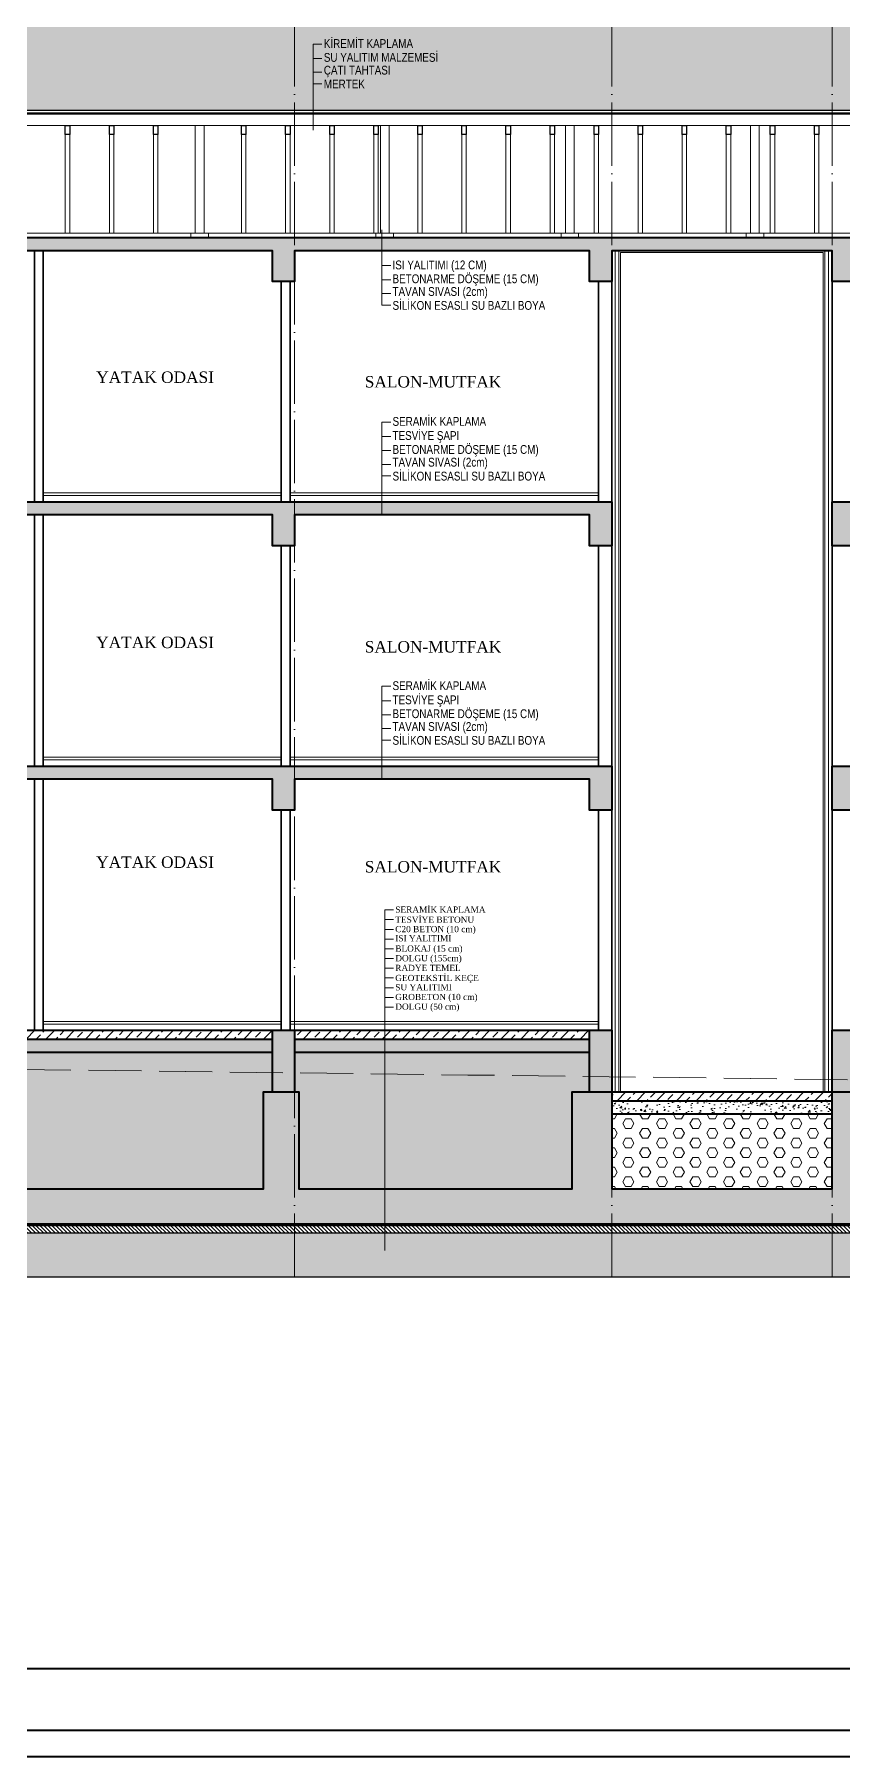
# Model space of a CAD drawing. Header units: millimetres. Extents: x 11587 to 81192, y -36083 to -25300.
# Drawn here: x 50517 to 51434, y -28300 to -26345 of the extents above; entities that cross this region are included whole.
import ezdxf

# ---------------------------------------------------------------- set-up
doc = ezdxf.new("R2010")
doc.units = ezdxf.units.MM
doc.linetypes.add('AKS', pattern=[30, 24, -3, 0, -3])
doc.linetypes.add('IZDUSUM1', pattern=[20, 7.5, -5, 7.5, 0])
for name, color, linetype, lineweight in [('A-detay-yalıtım', 193, 'Continuous', 5), ('rtm-aks yeni', 7, 'AKS', 20), ('rtm-antet-02', 140, 'Continuous', 40), ('rtm-beton', 102, 'Continuous', 25), ('rtm-cephe-04', 33, 'Continuous', 25), ('rtm-duv tugla', 22, 'Continuous', 35), ('rtm-izdusum-üst kalın', 211, 'IZDUSUM1', 15), ('rtm-kesit katmanı-04', 33, 'Continuous', 25), ('rtm-kesit katmanı-05', 153, 'Continuous', 20), ('rtm-kesit katmanı-06', 136, 'Continuous', 15), ('rtm-kesit katmanı-07', 244, 'Continuous', 9), ('rtm-kplm dos-seramik', 13, 'Continuous', 9), ('rtm-mhl-yazı-adı', 150, 'Continuous', 30), ('rtm-mhl-yazı-malzeme', 253, 'Continuous', 13), ('rtm-olcu-iç 01', 7, 'Continuous', 20), ('rtm-sembol malzeme cizgisi', 242, 'Continuous', 20), ('rtm-sıva', 252, 'Continuous', 15), ('rtm-tarama-betonarme', 51, 'Continuous', 15), ('rtm-tarama-cakil', 8, 'Continuous', 5), ('rtm-tas_betonarme', 50, 'Continuous', 40)]:
    doc.layers.add(name, color=color, linetype=linetype, lineweight=lineweight)
doc.layers.add('Tarama', color=7, linetype='Continuous')
doc.styles.add('ARIAL', font='times.ttf')
doc.styles.get("Standard").update_dxf_attribs({"font": 'arial.ttf'})
doc.linetypes.add('BATTING', pattern='A,0.00254,-2.54,[134,ltypeshp.shx,S=2.54,R=0,X=-2.54,Y=0],-5.08,[134,ltypeshp.shx,S=2.54,R=180,X=2.54,Y=0],-2.54', length=10.16254)
pattern_1 = [(45, (63294.627, 13305.797), (-11.22532, 11.22532), []), (45, (63305.852, 13305.797), (-11.22532, 11.22532), [7.9375, -3.96875])]
pattern_2 = [(45, (16867.01, -6966.657), (-11.22532, 11.22532), []), (45, (16878.235, -6966.657), (-11.22532, 11.22532), [7.9375, -3.96875])]

msp = doc.modelspace()

# ---------------------------------------------------------------- hatches: boundary and pattern name
at = {"layer": 'rtm-cephe-04'}
h = msp.add_hatch(dxfattribs=at)
h.set_pattern_fill('AR-RSHKE', color=256, scale=0.15, style=0)
h.set_pattern_definition([(0, (6000, -2946.85), (97.155, 45.72), [22.86, -19.05, 26.67, -11.43, 34.29, -15.24]), (0, (6022.86, -2944.947), (97.155, 45.72), [19.05, -72.39, 15.24, -22.86]), (0, (6068.58, -2949.71), (97.155, 45.72), [11.43, -118.11]), (90, (6000, -2946.852), (-32.385, 45.72), [43.815, -139.065]), (90, (6022.86, -2946.852), (-32.385, 45.72), [42.8625, -140.0175]), (90, (6041.91, -2946.852), (-32.385, 45.72), [40.005, -142.875]), (90, (6068.58, -2949.71), (-32.385, 45.72), [43.815, -139.065]), (90, (6080.01, -2949.71), (-32.385, 45.72), [43.815, -139.065]), (90, (6114.3, -2946.852), (-32.385, 45.72), [41.91, -140.97])])
h.paths.add_polyline_path([(50289.09, -26249.14), (50289.09, -26315.03), (50209.09, -26315.03), (50209.09, -26249.14), (50071.59, -26249.14), (49616.97, -26430.99), (53891.22, -26430.99), (53436.59, -26249.14), (53299.09, -26249.14), (53299.09, -26315.03), (53219.09, -26315.03), (53219.09, -26249.14), (52486.59, -26249.14), (52486.59, -26315.03), (52201.59, -26315.03), (52201.59, -26249.14), (51551.59, -26249.14), (51551.59, -26315.03), (51436.59, -26315.03), (51436.59, -26249.14), (51156.59, -26249.14), (51156.59, -26315.03), (51016.59, -26315.03), (51016.59, -26249.14)])
at = {"layer": 'rtm-olcu-iç 01'}
h = msp.add_hatch(dxfattribs=at)
h.set_pattern_fill('AR-CONC', color=256, scale=0.2, style=0)
h.set_pattern_definition([(50, (-427787.035, -4533345.17), (36.4369338, -3.1878171), [3.81, -41.91]), (355, (-427787.035, -4533345.17), (-7.0486843, 38.21136905), [3.048, -33.52811683]), (100.4514447, (-427783.998, -4533345.435), (29.38824942, 35.02355038), [3.23800176, -35.61804892]), (46.1842, (-427787.035, -4533335.01), (54.2158082, -8.4084656), [5.715, -62.865]), (96.6355576, (-427782.517, -4533335.71), (47.4808268, 49.4852249), [4.8570046, -53.4271216]), (351.1841512, (-427787.035, -4533335.01), (47.4808268, 49.4852249), [4.5719934, -50.2919464]), (21, (-427781.955, -4533337.55), (30.32287825, -20.45303964), [3.81, -41.91]), (326, (-427781.955, -4533337.55), (12.36040567, 36.83759322), [3.048, -33.528]), (71.451445, (-427779.428, -4533339.254), (42.68328386, 16.38455378), [3.23800176, -35.61798752]), (37.5, (-427787.035, -4533345.17), (0.61772065, 16.911007775), [0, -33.1216, 0, -34.036, 0, -33.655]), (7.5, (-427787.035, -4533345.17), (13.3639325, 20.036114964), [0, -19.4056, 0, -32.3596, 0, -12.827]), (327.5, (-427798.363, -4533345.17), (27.118119033, -1.1457488), [0, -12.7, 0, -39.624, 0, -52.578]), (317.5, (-427803.443, -4533345.17), (29.62583628, 5.08529821), [0, -16.51, 0, -26.3144, 0, -37.338])])
h.paths.add_polyline_path([(49256.59, -27755.03), (54251.62, -27755.03), (54251.62, -27705.03), (49256.59, -27705.03)])
at = {"layer": 'rtm-tarama-betonarme', "ltscale": 1.5}
h = msp.add_hatch(dxfattribs=at)
h.set_pattern_fill('ANSI33', color=256, scale=2.5, style=0)
h.set_pattern_definition(pattern_1)
h.paths.add_polyline_path([(51446.59, -26590.03), (51966.59, -26590.03), (51966.59, -26625.03), (51991.59, -26625.03), (51991.59, -26590.03), (52331.59, -26590.03), (52331.59, -26625.03), (52356.59, -26625.03), (52356.59, -26590.03), (52696.59, -26590.03), (52696.59, -26625.03), (52721.59, -26625.03), (52721.59, -26590.03), (53246.59, -26590.03), (53246.59, -26625.03), (53271.59, -26625.03), (53271.59, -26590.03), (53796.59, -26590.03), (53796.59, -26625.03), (53821.59, -26625.03), (53821.59, -26590.03), (54156.59, -26590.03), (54156.59, -26625.03), (54181.59, -26625.03), (54181.59, -26590.03), (54261.59, -26590.03), (54261.59, -26575.03), (49246.59, -26575.03), (49246.59, -26590.03), (49326.59, -26590.03), (49326.59, -26625.03), (49351.59, -26625.03), (49351.59, -26590.03), (49686.59, -26590.03), (49686.59, -26625.03), (49711.59, -26625.03), (49711.59, -26590.03), (50236.59, -26590.03), (50236.59, -26625.03), (50261.59, -26625.03), (50261.59, -26590.03), (50786.59, -26590.03), (50786.59, -26625.03), (50811.59, -26625.03), (50811.59, -26590.03), (51146.59, -26590.03), (51146.59, -26625.03), (51171.59, -26625.03), (51171.59, -26590.03), (51421.59, -26590.03), (51421.59, -26625.03), (51446.59, -26625.03)])
h = msp.add_hatch(dxfattribs=at)
h.set_pattern_fill('ANSI33', color=256, scale=2.5, style=0)
h.set_pattern_definition(pattern_1)
h.paths.add_polyline_path([(49711.59, -26890.03), (50236.59, -26890.03), (50236.59, -26925.03), (50261.59, -26925.03), (50261.59, -26890.03), (50786.59, -26890.03), (50786.59, -26925.03), (50811.59, -26925.03), (50811.59, -26890.03), (51146.59, -26890.03), (51146.59, -26925.03), (51171.59, -26925.03), (51171.59, -26875.03), (49326.59, -26875.03), (49326.59, -26925.03), (49351.59, -26925.03), (49351.59, -26890.03), (49686.59, -26890.03), (49686.59, -26925.03), (49711.59, -26925.03)])
h = msp.add_hatch(dxfattribs=at)
h.set_pattern_fill('ANSI33', color=256, scale=2.5, style=0)
h.set_pattern_definition(pattern_1)
h.paths.add_polyline_path([(52331.59, -26925.03), (52356.59, -26925.03), (52356.59, -26890.03), (52696.59, -26890.03), (52696.59, -26925.03), (52721.59, -26925.03), (52721.59, -26890.03), (53246.59, -26890.03), (53246.59, -26925.03), (53271.59, -26925.03), (53271.59, -26890.03), (53796.59, -26890.03), (53796.59, -26925.03), (53821.59, -26925.03), (53821.59, -26890.03), (54156.59, -26890.03), (54156.59, -26925.03), (54181.59, -26925.03), (54181.59, -26875.03), (51421.59, -26875.03), (51421.59, -26925.03), (51446.59, -26925.03), (51446.59, -26890.03), (51966.59, -26890.03), (51966.59, -26925.03), (51991.59, -26925.03), (51991.59, -26890.03), (52331.59, -26890.03)])
h = msp.add_hatch(dxfattribs=at)
h.set_pattern_fill('ANSI33', color=256, scale=2.5, style=0)
h.set_pattern_definition(pattern_1)
h.paths.add_polyline_path([(50811.59, -27190.03), (51146.59, -27190.03), (51146.59, -27225.03), (51171.59, -27225.03), (51171.59, -27175.03), (49326.59, -27175.03), (49326.59, -27225.03), (49351.59, -27225.03), (49351.59, -27190.03), (49686.59, -27190.03), (49686.59, -27225.03), (49711.59, -27225.03), (49711.59, -27190.03), (50236.59, -27190.03), (50236.59, -27225.03), (50261.59, -27225.03), (50261.59, -27190.03), (50786.59, -27190.03), (50786.59, -27225.03), (50811.59, -27225.03)])
h = msp.add_hatch(dxfattribs=at)
h.set_pattern_fill('ANSI33', color=256, scale=2.5, style=0)
h.set_pattern_definition(pattern_1)
h.paths.add_polyline_path([(52331.59, -27225.03), (52356.59, -27225.03), (52356.59, -27190.03), (52696.59, -27190.03), (52696.59, -27225.03), (52721.59, -27225.03), (52721.59, -27190.03), (53246.59, -27190.03), (53246.59, -27225.03), (53271.59, -27225.03), (53271.59, -27190.03), (53796.59, -27190.03), (53796.59, -27225.03), (53821.59, -27225.03), (53821.59, -27190.03), (54156.59, -27190.03), (54156.59, -27225.03), (54181.59, -27225.03), (54181.59, -27175.03), (51421.59, -27175.03), (51421.59, -27225.03), (51446.59, -27225.03), (51446.59, -27190.03), (51966.59, -27190.03), (51966.59, -27225.03), (51991.59, -27225.03), (51991.59, -27190.03), (52331.59, -27190.03)])
h = msp.add_hatch(dxfattribs=at)
h.set_pattern_fill('ANSI33', color=256, scale=2.5, style=0)
h.set_pattern_definition(pattern_2)
h.paths.add_polyline_path([(49326.59, -27545.03), (49351.59, -27545.03), (49351.59, -27475.03), (49326.59, -27475.03)])
h.paths.add_polyline_path([(49711.59, -27475.03), (49686.59, -27475.03), (49686.59, -27545.03), (49711.59, -27545.03)])
h.paths.add_polyline_path([(50261.59, -27475.03), (50236.59, -27475.03), (50236.59, -27545.03), (50261.59, -27545.03)])
h.paths.add_polyline_path([(50786.59, -27545.03), (50811.59, -27545.03), (50811.59, -27475.03), (50786.59, -27475.03)])
h.paths.add_polyline_path([(51146.59, -27545.03), (51171.59, -27545.03), (51171.59, -27475.03), (51146.59, -27475.03)])
h = msp.add_hatch(dxfattribs=at)
h.set_pattern_fill('ANSI33', color=256, scale=2.5, style=0)
h.set_pattern_definition([(45, (16867.01, -6996.657), (-11.22532, 11.22532), []), (45, (16878.235, -6996.657), (-11.22532, 11.22532), [7.9375, -3.96875])])
h.paths.add_polyline_path([(51146.59, -27485.03), (51146.59, -27475.03), (50811.59, -27475.03), (50811.59, -27485.03)])
h.paths.add_polyline_path([(50786.59, -27485.03), (50786.59, -27475.03), (50261.59, -27475.03), (50261.59, -27485.03)])
h = msp.add_hatch(dxfattribs=at)
h.set_pattern_fill('ANSI33', color=256, scale=2.5, style=0)
h.set_pattern_definition(pattern_2)
h.paths.add_polyline_path([(51446.59, -27475.03), (51421.59, -27475.03), (51421.59, -27545.03), (51446.59, -27545.03)])
h.paths.add_polyline_path([(51966.59, -27545.03), (51991.59, -27545.03), (51991.59, -27475.03), (51966.59, -27475.03)])
h.paths.add_polyline_path([(52331.59, -27545.03), (52356.59, -27545.03), (52356.59, -27475.03), (52331.59, -27475.03)])
h.paths.add_polyline_path([(52696.59, -27545.03), (52721.59, -27545.03), (52721.59, -27475.03), (52696.59, -27475.03)])
h.paths.add_polyline_path([(53271.59, -27475.03), (53246.59, -27475.03), (53246.59, -27545.03), (53271.59, -27545.03)])
h.paths.add_polyline_path([(53821.59, -27475.03), (53796.59, -27475.03), (53796.59, -27545.03), (53821.59, -27545.03)])
h.paths.add_polyline_path([(54181.59, -27475.03), (54156.59, -27475.03), (54156.59, -27545.03), (54181.59, -27545.03)])
h = msp.add_hatch(dxfattribs=at)
h.set_pattern_fill('ANSI33', color=256, scale=2.5, style=0)
h.set_pattern_definition(pattern_1)
h.paths.add_polyline_path([(51421.59, -27655.03), (51171.59, -27655.03), (51171.59, -27545.03), (51126.59, -27545.03), (51126.59, -27655.03), (50816.59, -27655.03), (50816.59, -27545.03), (50776.59, -27545.03), (50776.59, -27655.03), (50269.09, -27655.03), (50269.09, -27545.03), (50229.09, -27545.03), (50229.09, -27655.03), (49731.59, -27655.03), (49731.59, -27545.03), (49686.59, -27545.03), (49686.59, -27655.03), (49371.59, -27655.03), (49371.59, -27545.03), (49326.59, -27545.03), (49326.59, -27655.03), (49296.59, -27655.03), (49296.59, -27695.03), (54211.59, -27695.03), (54211.59, -27655.03), (54181.59, -27655.03), (54181.59, -27545.03), (54136.59, -27545.03), (54136.59, -27655.03), (53821.59, -27655.03), (53821.59, -27545.03), (53776.59, -27545.03), (53776.59, -27655.03), (53279.09, -27655.03), (53279.09, -27545.03), (53239.09, -27545.03), (53239.09, -27655.03), (52731.59, -27655.03), (52731.59, -27545.03), (52691.59, -27545.03), (52691.59, -27655.03), (52366.59, -27655.03), (52366.59, -27545.03), (52321.59, -27545.03), (52321.59, -27655.03), (51996.59, -27655.03), (51996.59, -27545.03), (51956.59, -27545.03), (51956.59, -27655.03), (51466.59, -27655.03), (51466.59, -27545.03), (51421.59, -27545.03)])
h = msp.add_hatch(dxfattribs=at)
h.set_pattern_fill('ANSI33', color=256, scale=2.5, style=0)
h.set_pattern_definition([(45, (0, -2916.852), (-11.22532, 11.22532), []), (45, (11.225, -2916.852), (-11.22532, 11.22532), [7.9375, -3.96875])])
h.paths.add_polyline_path([(51421.59, -27545.03), (51171.59, -27545.03), (51171.59, -27555.03), (51421.59, -27555.03)])
at = {"layer": 'rtm-tarama-cakil'}
h = msp.add_hatch(dxfattribs=at)
h.set_pattern_fill('AR-CONC', color=256, scale=0.1, style=0)
h.set_pattern_definition([(50, (16867.01, -6996.657), (18.218467, -1.5939086), [1.905, -20.955]), (355, (16867.01, -6996.657), (-3.524342, 19.1056845), [1.524, -16.764058]), (100.451445, (16868.528, -6996.79), (14.694125, 17.511775), [1.619001, -17.8090245]), (46.1842, (16867.01, -6991.577), (27.107904, -4.204233), [2.8575, -31.4325]), (96.63556, (16869.27, -6991.927), (23.740413, 24.742612), [2.428502, -26.71356]), (351.18415, (16867.01, -6991.577), (23.740413, 24.742612), [2.285997, -25.145973]), (21, (16869.55, -6992.847), (15.161439, -10.22652), [1.905, -20.955]), (326, (16869.55, -6992.847), (6.180203, 18.418797), [1.524, -16.764]), (71.451445, (16870.814, -6993.699), (21.341642, 8.192277), [1.619001, -17.808994]), (37.5, (16867.01, -6996.6566), (0.3088603, 8.4555039), [0, -16.5608, 0, -17.018, 0, -16.8275]), (7.5, (16867.01, -6996.657), (6.6819663, 10.0180575), [0, -9.7028, 0, -16.1798, 0, -6.4135]), (327.5, (16861.346, -6996.6566), (13.5590595, -0.5728744), [0, -6.35, 0, -19.812, 0, -26.289]), (317.5, (16858.806, -6996.657), (14.812918, 2.542649), [0, -8.255, 0, -13.1572, 0, -18.669])])
h.paths.add_polyline_path([(49351.59, -27485.03), (49351.59, -27500.03), (49686.59, -27500.03), (49686.59, -27485.03)])
h.paths.add_polyline_path([(50236.59, -27500.03), (50236.59, -27485.03), (49711.59, -27485.03), (49711.59, -27500.03)])
h.paths.add_polyline_path([(50786.59, -27500.03), (50786.59, -27485.03), (50261.59, -27485.03), (50261.59, -27500.03)])
h.paths.add_polyline_path([(50811.59, -27500.03), (51146.59, -27500.03), (51146.59, -27485.03), (50811.59, -27485.03)])
h = msp.add_hatch(dxfattribs=at)
h.set_pattern_fill('HEX', color=256, scale=2, style=0)
h.set_pattern_definition([(0, (16867.01, -6996.657), (0, 10.9985226), [6.35, -12.7]), (120, (16867.01, -6996.657), (-9.525, -5.4992613), [6.35, -12.7]), (60, (16873.36, -6996.657), (-9.525, 5.4992613), [6.35, -12.7])])
h.paths.add_polyline_path([(49686.59, -27655.03), (49686.59, -27545.03), (49686.59, -27500.03), (49351.59, -27500.03), (49351.59, -27545.03), (49371.59, -27545.03), (49371.59, -27655.03)])
h.paths.add_polyline_path([(50229.09, -27655.03), (50229.09, -27545.03), (50236.59, -27545.03), (50236.59, -27500.03), (49711.59, -27500.03), (49711.59, -27545.03), (49731.59, -27545.03), (49731.59, -27655.03)])
h.paths.add_polyline_path([(50776.59, -27655.03), (50776.59, -27545.03), (50786.59, -27545.03), (50786.59, -27500.03), (50261.59, -27500.03), (50261.59, -27545.03), (50269.09, -27545.03), (50269.09, -27655.03)])
h.paths.add_polyline_path([(51126.59, -27655.03), (51126.59, -27545.03), (51146.59, -27545.03), (51146.59, -27500.03), (50811.59, -27500.03), (50811.59, -27545.03), (50816.59, -27545.03), (50816.59, -27655.03)])
h = msp.add_hatch(dxfattribs=at)
h.set_pattern_fill('AR-CONC', color=256, scale=0.1, style=0)
h.set_pattern_definition([(50, (0, -2916.852), (18.218467, -1.5939086), [1.905, -20.955]), (355, (0, -2916.852), (-3.524342, 19.1056845), [1.524, -16.7640584]), (100.451445, (1.518, -2916.985), (14.6941247, 17.511775), [1.619001, -17.8090245]), (46.1842, (0, -2911.772), (27.107904, -4.204233), [2.8575, -31.4325]), (96.63556, (2.26, -2912.122), (23.740413, 24.742612), [2.428502, -26.713561]), (351.18415, (0, -2911.772), (23.740413, 24.742612), [2.285997, -25.145973]), (21, (2.54, -2913.042), (15.161439, -10.22652), [1.905, -20.955]), (326, (2.54, -2913.042), (6.180203, 18.4187966), [1.524, -16.764]), (71.451445, (3.803, -2913.894), (21.341642, 8.192277), [1.619001, -17.808994]), (37.5, (0, -2916.852), (0.3088603, 8.4555039), [0, -16.5608, 0, -17.018, 0, -16.8275]), (7.5, (0, -2916.852), (6.6819663, 10.0180575), [0, -9.7028, 0, -16.1798, 0, -6.4135]), (327.5, (-5.664, -2916.852), (13.5590595, -0.5728744), [0, -6.35, 0, -19.812, 0, -26.289]), (317.5, (-8.204, -2916.852), (14.8129181, 2.542649), [0, -8.255, 0, -13.1572, 0, -18.669])])
h.paths.add_polyline_path([(51421.59, -27555.03), (51171.59, -27555.03), (51171.59, -27570.03), (51421.59, -27570.03)])
h = msp.add_hatch(dxfattribs=at)
h.set_pattern_fill('HEX', color=256, scale=2, style=0)
h.set_pattern_definition([(0, (0, -2916.852), (0, 10.9985226), [6.35, -12.7]), (120, (0, -2916.852), (-9.525, -5.4992613), [6.35, -12.7]), (60, (6.35, -2916.852), (-9.525, 5.4992613), [6.35, -12.7])])
h.paths.add_polyline_path([(51421.59, -27570.03), (51171.59, -27570.03), (51171.59, -27655.03), (51421.59, -27655.03)])
at = {"layer": 'Tarama'}
h = msp.add_hatch(dxfattribs=at)
h.set_pattern_fill('ANSI31', color=256, angle=90, style=0)
h.set_pattern_definition([(135, (-503844.1515, -4541602.1407), (-2.2450640303, -2.2450640303), [])])
h.paths.add_polyline_path([(49256.59, -27697.03), (49256.59, -27705.03), (54251.6, -27705.03), (54251.6, -27697.03)])

# ---------------------------------------------------------------- linework, layer by layer
at = {"layer": 'A-detay-yalıtım', "linetype": 'BATTING', "ltscale": 0.35}
for points in [[(51175.59, -27545.03), (51175.59, -26590.03)], [(51417.59, -27545.03), (51417.59, -26590.03)]]:
    msp.add_lwpolyline(points, dxfattribs=at)
at = {"layer": 'rtm-aks yeni', "ltscale": 3}
for p, q in [((50811.59, -27755.03), (50811.59, -25974.16)), ((51171.59, -27755.03), (51171.59, -25974.16)), ((51421.59, -27755.03), (51421.59, -25974.16))]:
    msp.add_line(p, q, dxfattribs=at)
at = {"layer": 'rtm-antet-02'}
for points in [[(48726.59, -25299.55), (48726.59, -28299.55), (57226.59, -28299.55), (57226.59, -25299.55), (48726.59, -25299.55)], [(48756.59, -28199.55), (57196.59, -28199.55)]]:
    msp.add_lwpolyline(points, dxfattribs=at)
msp.add_lwpolyline([(48756.59, -25329.55), (48756.59, -28269.55), (57196.59, -28269.55), (57196.59, -25329.55)], close=True, dxfattribs=at)
at = {"layer": 'rtm-beton'}
msp.add_line((54251.6, -27697.03), (49256.59, -27697.03), dxfattribs=at)
for points in [[(49256.59, -27697.03), (49256.59, -27755.03), (54251.62, -27755.03), (54251.6, -27705.03)], [(49256.59, -27705.03), (54251.6, -27705.03)]]:
    msp.add_lwpolyline(points, dxfattribs=at)
at = {"layer": 'rtm-duv tugla'}
for points in [[(50516.59, -26590.03), (50516.59, -26875.03)], [(50526.59, -26590.03), (50526.59, -26875.03)], [(50796.59, -26625.03), (50796.59, -26875.03)], [(50806.59, -26625.03), (50806.59, -26875.03)], [(51156.59, -26625.03), (51156.59, -26875.03)], [(51171.59, -26625.03), (51171.59, -26875.03)], [(51421.59, -26625.03), (51421.59, -26875.03)], [(50516.59, -26890.03), (50516.59, -27175.03)], [(50526.59, -26890.03), (50526.59, -27175.03)], [(50796.59, -26925.03), (50796.59, -27175.03)], [(50806.59, -26925.03), (50806.59, -27175.03)], [(51156.59, -26925.03), (51156.59, -27175.03)], [(51171.59, -26925.03), (51171.59, -27175.03)], [(51421.59, -26925.03), (51421.59, -27175.03)], [(50516.59, -27190.03), (50516.59, -27475.03)], [(50526.59, -27190.03), (50526.59, -27475.03)], [(50796.59, -27225.03), (50796.59, -27475.03)], [(50806.59, -27225.03), (50806.59, -27475.03)], [(51156.59, -27225.03), (51156.59, -27475.03)], [(51171.59, -27225.03), (51171.59, -27475.03)], [(51421.59, -27225.03), (51421.59, -27475.03)]]:
    msp.add_lwpolyline(points, dxfattribs=at)
at = {"layer": 'rtm-izdusum-üst kalın', "ltscale": 4}
msp.add_lwpolyline([(49326.59, -27505.03), (54181.59, -27565.03)], dxfattribs=at)
at = {"layer": 'rtm-kesit katmanı-04'}
for points in [[(53901.88, -26430.99), (49606.31, -26430.99)], [(53904, -26433.99), (49604.19, -26433.99)], [(50551.59, -26448.03), (50556.59, -26448.03), (50556.59, -26458.03), (50551.59, -26458.03), (50551.59, -26448.03)], [(50601.59, -26448.03), (50606.59, -26448.03), (50606.59, -26458.03), (50601.59, -26458.03), (50601.59, -26448.03)], [(50651.59, -26448.03), (50656.59, -26448.03), (50656.59, -26458.03), (50651.59, -26458.03), (50651.59, -26448.03)], [(50751.59, -26448.03), (50756.59, -26448.03), (50756.59, -26458.03), (50751.59, -26458.03), (50751.59, -26448.03)], [(50801.59, -26448.03), (50806.59, -26448.03), (50806.59, -26458.03), (50801.59, -26458.03), (50801.59, -26448.03)], [(50851.59, -26448.03), (50856.59, -26448.03), (50856.59, -26458.03), (50851.59, -26458.03), (50851.59, -26448.03)], [(50901.59, -26448.03), (50906.59, -26448.03), (50906.59, -26458.03), (50901.59, -26458.03), (50901.59, -26448.03)], [(50951.59, -26448.03), (50956.59, -26448.03), (50956.59, -26458.03), (50951.59, -26458.03), (50951.59, -26448.03)], [(51001.59, -26448.03), (51006.59, -26448.03), (51006.59, -26458.03), (51001.59, -26458.03), (51001.59, -26448.03)], [(51051.59, -26448.03), (51056.59, -26448.03), (51056.59, -26458.03), (51051.59, -26458.03), (51051.59, -26448.03)], [(51101.59, -26448.03), (51106.59, -26448.03), (51106.59, -26458.03), (51101.59, -26458.03), (51101.59, -26448.03)], [(51151.59, -26448.03), (51156.59, -26448.03), (51156.59, -26458.03), (51151.59, -26458.03), (51151.59, -26448.03)], [(51201.59, -26448.03), (51206.59, -26448.03), (51206.59, -26458.03), (51201.59, -26458.03), (51201.59, -26448.03)], [(51251.59, -26448.03), (51256.59, -26448.03), (51256.59, -26458.03), (51251.59, -26458.03), (51251.59, -26448.03)], [(51301.59, -26448.03), (51306.59, -26448.03), (51306.59, -26458.03), (51301.59, -26458.03), (51301.59, -26448.03)], [(51351.59, -26448.03), (51356.59, -26448.03), (51356.59, -26458.03), (51351.59, -26458.03), (51351.59, -26448.03)], [(51401.59, -26448.03), (51406.59, -26448.03), (51406.59, -26458.03), (51401.59, -26458.03), (51401.59, -26448.03)]]:
    msp.add_lwpolyline(points, dxfattribs=at)
at = {"layer": 'rtm-kesit katmanı-05'}
for p, q in [((50699.09, -26570.03), (50699.09, -26448.03)), ((50709.09, -26570.03), (50709.09, -26448.03)), ((50909.09, -26570.03), (50909.09, -26448.03)), ((50919.09, -26570.03), (50919.09, -26448.03)), ((51119.09, -26570.03), (51119.09, -26448.03)), ((51129.09, -26570.03), (51129.09, -26448.03)), ((51329.09, -26570.03), (51329.09, -26448.03)), ((51339.09, -26570.03), (51339.09, -26448.03))]:
    msp.add_line(p, q, dxfattribs=at)
for points in [[(53904.09, -26448.03), (49604.09, -26448.03)], [(53898.94, -26435.2), (49609.25, -26435.2)], [(50694.09, -26575.03), (50694.09, -26570.03), (50714.09, -26570.03), (50714.09, -26575.03)], [(50694.09, -26575.03), (50694.09, -26570.03), (50714.09, -26570.03), (50714.09, -26575.03)], [(50904.09, -26575.03), (50904.09, -26570.03), (50924.09, -26570.03), (50924.09, -26575.03)], [(50904.09, -26575.03), (50904.09, -26570.03), (50924.09, -26570.03), (50924.09, -26575.03)], [(51114.09, -26575.03), (51114.09, -26570.03), (51134.09, -26570.03), (51134.09, -26575.03)], [(51114.09, -26575.03), (51114.09, -26570.03), (51134.09, -26570.03), (51134.09, -26575.03)], [(51324.09, -26575.03), (51324.09, -26570.03), (51344.09, -26570.03), (51344.09, -26575.03)], [(51324.09, -26575.03), (51324.09, -26570.03), (51344.09, -26570.03), (51344.09, -26575.03)]]:
    msp.add_lwpolyline(points, dxfattribs=at)
at = {"layer": 'rtm-kesit katmanı-06'}
msp.add_lwpolyline([(49347.05, -26570.03), (54161.14, -26570.03)], dxfattribs=at)
at = {"layer": 'rtm-kesit katmanı-07', "ltscale": 2}
for points in [[(50551.59, -26458.03), (50551.59, -26570.03)], [(50556.59, -26458.03), (50556.59, -26570.03)], [(50601.59, -26458.03), (50601.59, -26570.03)], [(50606.59, -26458.03), (50606.59, -26570.03)], [(50651.59, -26458.03), (50651.59, -26570.03)], [(50656.59, -26458.03), (50656.59, -26570.03)], [(50751.59, -26458.03), (50751.59, -26570.03)], [(50756.59, -26458.03), (50756.59, -26570.03)], [(50801.59, -26458.03), (50801.59, -26570.03)], [(50806.59, -26458.03), (50806.59, -26570.03)], [(50851.59, -26458.03), (50851.59, -26570.03)], [(50856.59, -26458.03), (50856.59, -26570.03)], [(50901.59, -26458.03), (50901.59, -26570.03)], [(50906.59, -26458.03), (50906.59, -26570.03)], [(50951.59, -26458.03), (50951.59, -26570.03)], [(50956.59, -26458.03), (50956.59, -26570.03)], [(51001.59, -26458.03), (51001.59, -26570.03)], [(51006.59, -26458.03), (51006.59, -26570.03)], [(51051.59, -26458.03), (51051.59, -26570.03)], [(51056.59, -26458.03), (51056.59, -26570.03)], [(51101.59, -26458.03), (51101.59, -26570.03)], [(51106.59, -26458.03), (51106.59, -26570.03)], [(51151.59, -26458.03), (51151.59, -26570.03)], [(51156.59, -26458.03), (51156.59, -26570.03)], [(51201.59, -26458.03), (51201.59, -26570.03)], [(51206.59, -26458.03), (51206.59, -26570.03)], [(51251.59, -26458.03), (51251.59, -26570.03)], [(51256.59, -26458.03), (51256.59, -26570.03)], [(51301.59, -26458.03), (51301.59, -26570.03)], [(51306.59, -26458.03), (51306.59, -26570.03)], [(51351.59, -26458.03), (51351.59, -26570.03)], [(51356.59, -26458.03), (51356.59, -26570.03)], [(51401.59, -26458.03), (51401.59, -26570.03)], [(51406.59, -26458.03), (51406.59, -26570.03)]]:
    msp.add_lwpolyline(points, dxfattribs=at)
at = {"layer": 'rtm-kplm dos-seramik'}
for points in [[(50796.59, -26865.03), (50526.59, -26865.03)], [(50796.59, -26868.03), (50526.59, -26868.03)], [(51156.59, -26865.03), (50806.59, -26865.03)], [(51156.59, -26868.03), (50806.59, -26868.03)], [(50796.59, -27165.03), (50526.59, -27165.03)], [(50796.59, -27168.03), (50526.59, -27168.03)], [(51156.59, -27165.03), (50806.59, -27165.03)], [(51156.59, -27168.03), (50806.59, -27168.03)], [(50796.59, -27465.03), (50526.59, -27465.03)], [(50796.59, -27468.03), (50526.59, -27468.03)], [(51156.59, -27465.03), (50806.59, -27465.03)], [(51156.59, -27468.03), (50806.59, -27468.03)]]:
    msp.add_lwpolyline(points, dxfattribs=at)
at = {"layer": 'rtm-sembol malzeme cizgisi'}
for p, q in [((50842.85, -26355.54), (50832.79, -26355.54)), ((50842.85, -26371.67), (50832.79, -26371.67)), ((50842.85, -26387.47), (50832.79, -26387.47)), ((50842.85, -26400.55), (50832.79, -26400.55)), ((50920.81, -26606.86), (50910.74, -26606.86)), ((50920.81, -26623), (50910.74, -26623)), ((50920.81, -26638.79), (50910.74, -26638.79)), ((50920.81, -26651.87), (50910.74, -26651.87)), ((50920.81, -26784.5), (50910.74, -26784.5)), ((50920.81, -26800.98), (50910.74, -26800.98)), ((50920.81, -26816.77), (50910.74, -26816.77)), ((50920.81, -26832.57), (50910.74, -26832.57)), ((50920.81, -26845.65), (50910.74, -26845.65)), ((50920.81, -27084.5), (50910.74, -27084.5)), ((50920.81, -27100.98), (50910.74, -27100.98)), ((50920.81, -27116.77), (50910.74, -27116.77)), ((50920.81, -27132.57), (50910.74, -27132.57)), ((50920.81, -27145.65), (50910.74, -27145.65)), ((50914.01, -27725.06), (50914.01, -27338.43)), ((50914.01, -27338.43), (50924.19, -27338.43)), ((50914.01, -27349.43), (50924.19, -27349.43)), ((50914.01, -27360.68), (50924.19, -27360.68)), ((50914.01, -27371.68), (50924.19, -27371.68)), ((50914.01, -27382.68), (50924.19, -27382.68)), ((50914.01, -27393.68), (50924.19, -27393.68)), ((50914.01, -27404.68), (50924.19, -27404.68)), ((50914.01, -27415.68), (50924.19, -27415.68)), ((50914.01, -27426.68), (50924.19, -27426.68)), ((50914.01, -27437.68), (50924.19, -27437.68)), ((50914.01, -27448.68), (50924.19, -27448.68))]:
    msp.add_line(p, q, dxfattribs=at)
for points in [[(50832.79, -26453.32), (50832.79, -26355.54)], [(50910.74, -26651.87), (50910.74, -26566.34)], [(50910.74, -26890.03), (50910.74, -26784.5)], [(50910.74, -27190.03), (50910.74, -27084.5)]]:
    msp.add_lwpolyline(points, dxfattribs=at)
at = {"layer": 'rtm-sıva'}
for points in [[(51179.59, -27545.03), (51179.59, -26590.03)], [(51181.59, -27545.03), (51181.59, -26592.03)], [(51181.59, -26592.03), (51411.59, -26592.03)], [(51411.59, -27545.03), (51411.59, -26592.03)], [(51413.59, -27545.03), (51413.59, -26590.03)]]:
    msp.add_lwpolyline(points, dxfattribs=at)
at = {"layer": 'rtm-tas_betonarme'}
for points in [[(49246.59, -26575.03), (54261.59, -26575.03)], [(51446.59, -26625.03), (51421.59, -26625.03), (51421.59, -26590.03), (51171.59, -26590.03), (51171.59, -26625.03), (51146.59, -26625.03), (51146.59, -26590.03), (50811.59, -26590.03), (50811.59, -26625.03), (50786.59, -26625.03), (50786.59, -26590.03), (50261.59, -26590.03)], [(51171.59, -26875.03), (51171.59, -26925.03), (51146.59, -26925.03), (51146.59, -26890.03), (50811.59, -26890.03), (50811.59, -26925.03), (50786.59, -26925.03), (50786.59, -26890.03), (50261.59, -26890.03), (50261.59, -26925.03), (50236.59, -26925.03), (50236.59, -26890.03), (49711.59, -26890.03), (49711.59, -26925.03), (49686.59, -26925.03), (49686.59, -26890.03), (49351.59, -26890.03), (49351.59, -26925.03), (49326.59, -26925.03), (49326.59, -26875.03), (51171.59, -26875.03)], [(51446.59, -26925.03), (51421.59, -26925.03), (51421.59, -26875.03), (54181.59, -26875.03)], [(51171.59, -27175.03), (51171.59, -27225.03), (51146.59, -27225.03), (51146.59, -27190.03), (50811.59, -27190.03), (50811.59, -27225.03), (50786.59, -27225.03), (50786.59, -27190.03), (50261.59, -27190.03), (50261.59, -27225.03), (50236.59, -27225.03), (50236.59, -27190.03), (49711.59, -27190.03), (49711.59, -27225.03), (49686.59, -27225.03), (49686.59, -27190.03), (49351.59, -27190.03), (49351.59, -27225.03), (49326.59, -27225.03), (49326.59, -27175.03), (51171.59, -27175.03)], [(51446.59, -27225.03), (51421.59, -27225.03), (51421.59, -27175.03), (54181.59, -27175.03)], [(50261.59, -27475.03), (50786.59, -27475.03)], [(50261.59, -27485.03), (50786.59, -27485.03)], [(50786.59, -27545.03), (50786.59, -27475.03), (50811.59, -27475.03), (50811.59, -27545.03)], [(50811.59, -27475.03), (51146.59, -27475.03)], [(50811.59, -27485.03), (51146.59, -27485.03)], [(51146.59, -27545.03), (51146.59, -27475.03), (51171.59, -27475.03), (51171.59, -27545.03)], [(51421.59, -27545.03), (51421.59, -27475.03), (51446.59, -27475.03), (51446.59, -27545.03)], [(50261.59, -27500.03), (50786.59, -27500.03)], [(50811.59, -27500.03), (51146.59, -27500.03)], [(50269.09, -27655.03), (50776.59, -27655.03), (50776.59, -27545.03), (50816.59, -27545.03), (50816.59, -27655.03), (51126.59, -27655.03), (51126.59, -27545.03), (51171.59, -27545.03), (51171.59, -27655.03), (51421.59, -27655.03), (51421.59, -27545.03), (51466.59, -27545.03)], [(51171.59, -27545.03), (51421.59, -27545.03)], [(51171.59, -27555.03), (51421.59, -27555.03)], [(51171.59, -27570.03), (51421.59, -27570.03)], [(54211.59, -27695.03), (49296.59, -27695.03)]]:
    msp.add_lwpolyline(points, dxfattribs=at)

# ---------------------------------------------------------------- texts
at = {"layer": 'rtm-mhl-yazı-adı', "style": 'ARIAL'}
for s, p in [('YATAK ODASI', (50586.64, -26740.11)), ('SALON-MUTFAK', (50891.4, -26745.31)), ('YATAK ODASI', (50586.64, -27041.19)), ('SALON-MUTFAK', (50891.4, -27046.19)), ('YATAK ODASI', (50586.64, -27290.69)), ('SALON-MUTFAK', (50891.4, -27295.89))]:
    msp.add_text(s, height=13, dxfattribs=at).set_placement(p)
at = {"layer": 'rtm-mhl-yazı-malzeme', "width": 0.8}
for s, p in [('KİREMİT KAPLAMA', (50844.95, -26359.85)), ('SU YALITIM MALZEMESİ', (50844.95, -26375.57)), ('ÇATI TAHTASI', (50844.95, -26390.03)), ('MERTEK', (50844.95, -26405.81)), ('ISI YALITIMI (12 CM)', (50922.91, -26611.18)), ('BETONARME DÖŞEME (15 CM) ', (50922.91, -26626.9)), ('TAVAN SIVASI (2cm) ', (50922.91, -26641.35)), ('SİLİKON ESASLI SU BAZLI BOYA', (50922.91, -26657.13)), ('SERAMİK KAPLAMA', (50922.91, -26788.82)), ('TESVİYE ŞAPI', (50922.91, -26804.88)), ('BETONARME DÖŞEME (15 CM) ', (50922.91, -26820.67)), ('TAVAN SIVASI (2cm) ', (50922.91, -26835.13)), ('SİLİKON ESASLI SU BAZLI BOYA', (50922.91, -26850.91)), ('SERAMİK KAPLAMA', (50922.91, -27088.82)), ('TESVİYE ŞAPI', (50922.91, -27104.88)), ('BETONARME DÖŞEME (15 CM) ', (50922.91, -27120.67)), ('TAVAN SIVASI (2cm) ', (50922.91, -27135.13)), ('SİLİKON ESASLI SU BAZLI BOYA', (50922.91, -27150.91))]:
    msp.add_text(s, height=10, dxfattribs=at).set_placement(p)
at = {"layer": 'rtm-mhl-yazı-malzeme', "style": 'ARIAL'}
for s, p in [('TESVİYE BETONU ', (50925.98, -27352.97)), ('SERAMİK KAPLAMA', (50925.98, -27341.45)), ('ISI YALITIMI ', (50925.98, -27374.03)), ('C20 BETON (10 cm) ', (50925.98, -27363.7)), ('BLOKAJ (15 cm)', (50925.98, -27385.7)), ('DOLGU (155cm) ', (50925.98, -27396.7)), ('RADYE TEMEL', (50925.98, -27407.7)), ('GEOTEKSTİL KEÇE ', (50925.98, -27419.11)), ('SU YALITIMI ', (50925.98, -27429.7)), ('DOLGU (50 cm)', (50925.98, -27451.7)), ('GROBETON (10 cm)', (50925.98, -27440.7))]:
    msp.add_text(s, height=7, dxfattribs=at).set_placement(p)

doc.saveas('drawing.dxf')
